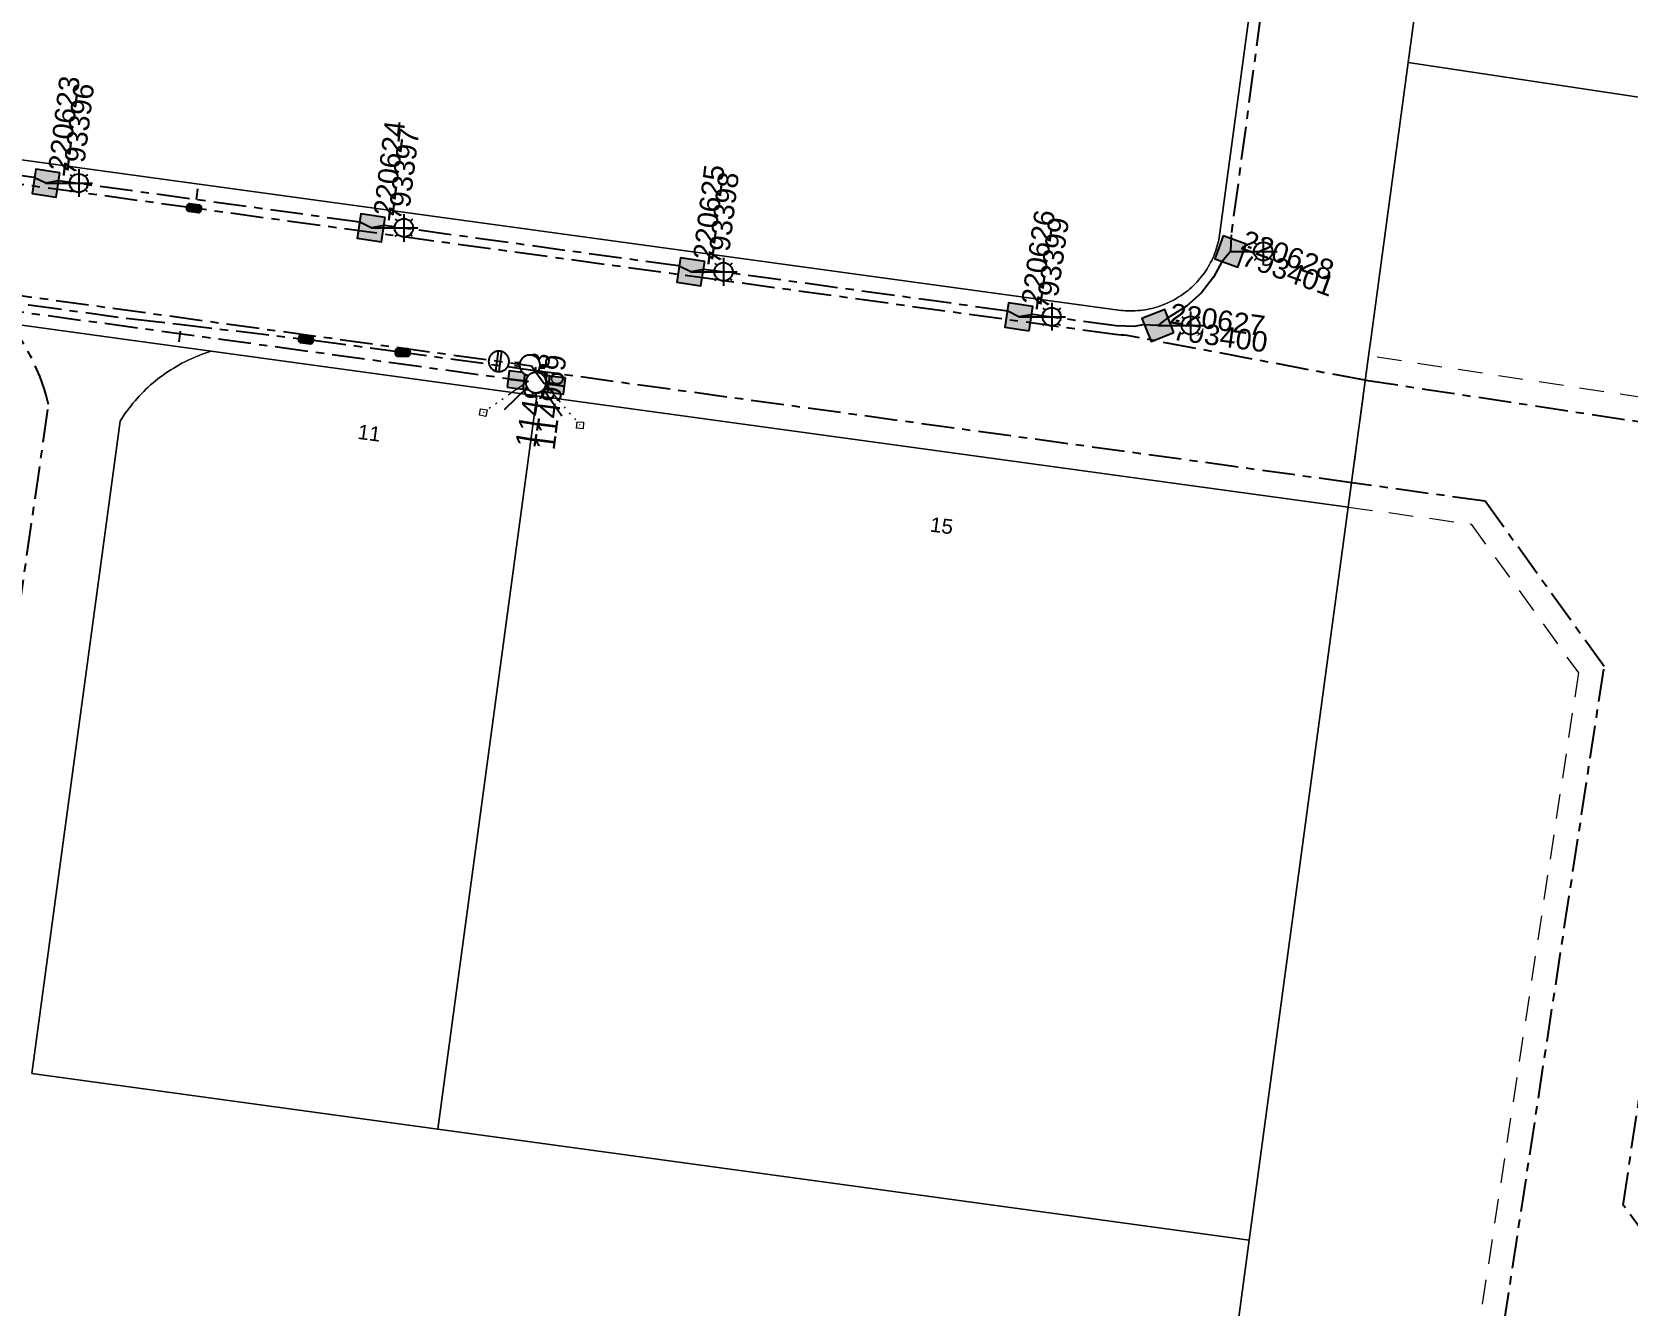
# Model space of a CAD drawing. Header units: metres. Extents: x 301012 to 305396, y 6240778 to 6244350.
# Drawn here: x 303104.9 to 303299.8, y 6242470.9 to 6242626.5 of the extents above; entities that cross this region are included whole.
import ezdxf
from ezdxf.enums import TextEntityAlignment as Align

# ---------------------------------------------------------------- set-up
doc = ezdxf.new("R2010")
doc.units = ezdxf.units.M
for name, pattern in [('Cable Exist UG', [7, 4, -1, 1, -1]), ('Dash', [5, 3, -2]), ('PHANTOMX2', [6.6, 3, -0.75, 0.2, -0.75, 0.2, -0.75, 0.2, -0.75])]:
    doc.linetypes.add(name, pattern=pattern)
doc.layers.get('0').update_dxf_attribs({"color": 6})
for name, color, linetype, lineweight in [('Cadastre Developer_SP_EXT', 98, 'Continuous', 15), ('Cadastre Land Parcels_SP_EXT', 118, 'Continuous', 15), ('Cadastre Roads_SP_EXT', 218, 'Continuous', 15), ('Mains_HV_EXT', 13, 'Continuous', 25), ('Mains_LV_EXT', 163, 'Continuous', 25), ('Mains_SL_EXT', 131, 'Continuous', 25), ('Services_SP_EXT', 42, 'PHANTOMX2', 20)]:
    doc.layers.add(name, color=color, linetype=linetype, lineweight=lineweight)
for name, color, linetype in [('Equip_HV_EXT', 7, 'Continuous'), ('Equip_LV_EXT', 7, 'Continuous'), ('Equip_SP_SL_EXT', 7, 'Continuous'), ('SupportsUG_SP_LV_EXT', 7, 'Continuous'), ('SupportsUG_SP_LV_SL_EXT', 7, 'Continuous'), ('Trench_SP_EXT', 7, 'Continuous')]:
    doc.layers.add(name, color=color, linetype=linetype)
doc.styles.add('COLUMN_LABEL', font='arial.ttf', dxfattribs={"height": 2})
doc.styles.add('iecARIAL', font='arial.ttf', dxfattribs={"height": 2})
doc.styles.add('POLE_LABEL', font='arial.ttf', dxfattribs={"height": 2})
doc.styles.add('SL_LABEL', font='arial.ttf', dxfattribs={"height": 2})
doc.styles.get("Standard").update_dxf_attribs({"font": 'arial.ttf'})

# ---------------------------------------------------------------- blocks, each defined once
blk = doc.blocks.new('COLUMN_EXT')
blk.add_hatch(color=256).paths.add_polyline_path([(1.5, -1.5), (1.5, 1.5), (-1.5, 1.5), (-1.5, -1.5)])
blk.add_lwpolyline([(1.5, 1.5), (-1.5, 1.5), (-1.5, -1.5), (1.5, -1.5)], close=True)
at = {"flags": 9}
for tag, p in [('NOTES', (-1.81, 2)), ('COLUMN_TYPE', (-1.81, 0.4)), ('STREETNAME', (-1.81, 1.6)), ('OWNED_BY', (-1.81, 0.6)), ('LOCATION', (-1.81, 1.4)), ('SUBURB', (-1.81, 1.8)), ('LEGEND', (-1.81, 1.2)), ('USAGE', (-1.81, 1)), ('STATE', (-1.81, 0.8))]:
    blk.add_attdef(tag, text='', height=0.2, rotation=180, dxfattribs=at).set_placement(p, align=Align.MIDDLE_LEFT)
at = {"flags": 1}
blk.add_attdef('Z', (-1.81, 2.35), '', height=0.2, rotation=180, dxfattribs=at)
at = {"flags": 9}
for tag, style, p in [('STRUCTURE_PLANT_NUMBER', 'POLE_LABEL', (-1.81, -0.03)), ('STREET_CODE', 'COLUMN_LABEL', (-1.81, 0.2))]:
    blk.add_attdef(tag, text='', height=0.2, rotation=180, dxfattribs=dict(at, style=style)).set_placement(p, align=Align.MIDDLE_LEFT)
at = {"style": 'COLUMN_LABEL', "width": 0.9, "flags": 8}
blk.add_attdef('ASSET_NUM', text='', height=2, rotation=270, dxfattribs=at).set_placement((2, -4), align=Align.MIDDLE_LEFT)
blk = doc.blocks.new('PILLAR_EXT')
blk.add_hatch(color=256).paths.add_polyline_path([(-2.5, 1), (-2.5, -1), (2.5, -1), (2.5, 1)])
for p, q in [((-2.5, 0), (2.5, 0)), ((0, 1), (0, -1))]:
    blk.add_line(p, q)
at = {"ltscale": 10}
blk.add_line((2.5, 0), (-2.5, 0), dxfattribs=at)
blk.add_lwpolyline([(-2.5, -1), (-1.25, -1), (1.25, -1), (2.5, -1), (2.5, 1), (-2.5, 1)], close=True)
at = {"width": 0.9, "flags": 8}
blk.add_attdef('ASSET_NUM', text='', height=2, rotation=90, dxfattribs=at).set_placement((-2, 4), align=Align.MIDDLE_LEFT)
for tag, p, flags in [('OWNED_BY', (0, -0.2), 9), ('STATE', (0, -0.4), 9), ('SUPPORT_TYPE', (0, -0.6), 9), ('STREETNAME', (0, -1.8), 9), ('SUBURB', (0, -2), 1), ('USAGE', (0, -0.8), 9), ('LEGEND', (0, -1), 9), ('LOCATION', (0, -1.2), 9), ('NOTES', (0, -1.4), 9), ('PARENT', (0, -1.6), 9)]:
    blk.add_attdef(tag, p, '', height=0.2, dxfattribs=dict(flags=flags))
blk = doc.blocks.new('SL_LANTERN_EXT')
at = {"flags": 9}
for tag, p in [('LRATECODE', (-7.4, 0)), ('LOUTREACHVOCAB', (-7.2, 0)), ('LOUTREACH', (-7, 0)), ('LANTNUMBER', (-6.6, 0)), ('LNEW', (-6.4, 0)), ('LMASTVOCAB', (-6.2, 0)), ('LMAST', (-6, 0)), ('LLAMPVOCAB', (-5.8, 0)), ('LLAMP', (-5.6, 0)), ('LEXIST', (-5.4, 0)), ('LCHARGE3PERCENT', (-5.2, 0)), ('LCHARGE3', (-5, 0)), ('LCHARGE2PERCENT', (-4.8, 0)), ('LCHARGE2', (-4.6, 0)), ('LCHARGE1PERCENT', (-4.4, 0)), ('LCHARGE1', (-4.2, 0)), ('LCATEGORY', (-4, 0)), ('LBRACKETVOCAB', (-3.8, 0)), ('LBRACKET', (-3.6, 0)), ('LKINGHEIGHT', (-3.4, 0)), ('CREPLACE', (-3.2, 0)), ('CREMOVE', (-3, 0)), ('CNUMBER', (-2.8, 0)), ('CNEW', (-2.6, 0)), ('CEXIST', (-2.4, 0)), ('USAGE', (-2.2, 0)), ('STATE', (-2, 0)), ('OWNED_BY', (-1.8, 0)), ('ORIENTATION', (-1.6, 0)), ('OPERATING_VOLTAGE', (-1.4, 0)), ('NO_PHASES', (-1.2, 0)), ('LANTERN_TYPE', (-1, 0)), ('LANTERN_PURPOSE', (-0.8, 0)), ('CONTROL_TYPE', (-0.6, 0)), ('CONSTRUCTED_VOLTAGE', (-0.4, 0))]:
    blk.add_attdef(tag, text='', height=0.001, rotation=270, dxfattribs=at).set_placement(p, align=Align.MIDDLE_LEFT)
at = {"style": 'SL_LABEL', "flags": 9}
blk.add_attdef('STREET_CODE', text='', height=0.001, rotation=270, dxfattribs=at).set_placement((0, 0), align=Align.MIDDLE_LEFT)
at = {"flags": 1}
blk.add_attdef('Z', (0, 0), '', height=0.001, rotation=270, dxfattribs=at)
at = {"width": 0.9}
blk.add_attdef('LNUMBER', text='', height=1, dxfattribs=at).set_placement((7, -1), align=Align.MIDDLE_LEFT)
at = {"flags": 9}
for tag, p in [('LREMOVE', (0, -7.6)), ('LREPLACE', (0, -7.8)), ('LTYPE', (0, -8)), ('LTYPEVOCAB', (0, -8.2)), ('LEGEND', (0, -8.4)), ('SUBURB', (0, -8.6)), ('STREETNAME', (0, -8.8)), ('LOCATION', (0, -9)), ('NOTES', (0, -9.2)), ('MAINTAINED_BY', (0, -9.86))]:
    blk.add_attdef(tag, text='', height=0.001, dxfattribs=at).set_placement(p, align=Align.MIDDLE_LEFT)
blk.add_attdef('OPERATED_BY', (0, -9.61), '', height=0.001, dxfattribs=at)
blk.add_wipeout([(5.69, 0), (5.06, -1.06), (4, -1.69), (2.94, -1.06), (2.31, 0), (2.94, 1.06), (4, 1.69), (5.06, 1.06)])
for p, q in [((0, 0), (4, 0)), ((2.94, 1.06), (3.2, 0.8)), ((4, 1.69), (4, 0)), ((5.06, 1.06), (4.8, 0.8)), ((2.94, -1.06), (3.2, -0.8)), ((4, 0), (5.69, 0)), ((4, 0), (4, -1.69)), ((5.06, -1.06), (4.8, -0.8))]:
    blk.add_line(p, q)
blk.add_circle((4, 0), 1.12)
blk = doc.blocks.new('CCP_EXT')
at = {"flags": 9}
for tag, p in [('STATE', (0, -1.8)), ('NOTES', (0, -2))]:
    blk.add_attdef(tag, text='', height=0.2, dxfattribs=at).set_placement(p, align=Align.MIDDLE_LEFT)
blk.add_wipeout([(0, 0.57), (0.57, 0), (0, -0.57), (-0.57, 0)])
blk.add_lwpolyline([(-0.57, 0), (0, 0.57), (0.57, 0), (0, -0.57), (-0.57, 0)])
at = {"flags": 1}
blk.add_attdef('Z', (0, 0), '', height=0.2, dxfattribs=at)
at = {"flags": 9}
for tag, p in [('CCP_TYPE', (0, 0)), ('CONSTRUCTED_VOLTAGE', (0, -0.2)), ('OPERATING_VOLTAGE', (0, -0.6)), ('ORIENTATION', (0, -0.8)), ('OWNED_BY', (0, -1)), ('NO_PHASES', (0, -0.4)), ('USAGE', (0, -1.2)), ('LEGEND', (0, -1.4)), ('LIFE_SUPPORT', (0, -1.6))]:
    blk.add_attdef(tag, text='', height=0.2, dxfattribs=at).set_placement(p, align=Align.MIDDLE_LEFT)
blk = doc.blocks.new('HV_STJ_EXT')
h = blk.add_hatch(color=256)
edge = h.paths.add_edge_path()
edge.add_ellipse((-0.59, 0.13), major_axis=(0.226, 0.226), ratio=1, start_angle=45, end_angle=135)
edge.add_line((-0.91, 0.13), (-0.91, -0.13))
edge.add_ellipse((-0.59, -0.13), major_axis=(0.226, 0.226), ratio=1, start_angle=135, end_angle=225)
edge.add_line((-0.59, -0.45), (0.59, -0.45))
edge.add_ellipse((0.59, -0.13), major_axis=(-0.226, 0.226), ratio=1, start_angle=135, end_angle=225)
edge.add_line((0.91, -0.13), (0.91, 0.13))
edge.add_ellipse((0.59, 0.13), major_axis=(-0.226, 0.226), ratio=1, start_angle=225, end_angle=315)
edge.add_line((0.59, 0.45), (-0.59, 0.45))
blk.add_lwpolyline([(-0.91, 0.13), (-0.91, -0.13, 0.414214), (-0.59, -0.45), (0.59, -0.45, 0.414214), (0.91, -0.13), (0.91, 0.13, 0.414214), (0.59, 0.45), (-0.59, 0.45, 0.414214)], format="xyb", close=True)
for tag, flags, p in [('ORIENTATION', 9, (1.5, 0)), ('Z', 1, (1.5, -0.8)), ('USAGE', 9, (1.5, -0.2)), ('LEGEND', 9, (1.5, -0.4)), ('NOTES', 9, (1.5, -0.6))]:
    blk.add_attdef(tag, text='', height=0.2, dxfattribs=dict(flags=flags)).set_placement(p, align=Align.MIDDLE_LEFT)
blk = doc.blocks.new('LV_UG_LINKS_CLOSED_EXT')
at = {"layer": 'Equip_LV_EXT'}
for tag, flags, p in [('OPERATING_VOLTAGE', 9, (3, -2.6)), ('ORIENTATION', 9, (3, -2.8)), ('STATE', 9, (3, -3)), ('SWITCH_TYPE', 9, (3, -3.2)), ('OWNED_BY', 9, (3, -3.8)), ('OPERATED_BY', 9, (3, -4)), ('NO_PHASES', 9, (3, -2.4)), ('USAGE', 9, (3, -3.4)), ('NOTES', 9, (3, -3.6)), ('TYPE', 9, (3, -4.6)), ('Z', 1, (3, -4.8)), ('MAINTAINED_BY', 9, (3, -4.2)), ('NUMBER_OF_PHASES', 9, (3, -4.4))]:
    blk.add_attdef(tag, text='', height=0.2, dxfattribs=dict(at, flags=flags)).set_placement(p, align=Align.MIDDLE_LEFT)
blk.add_wipeout([(4, 1.25), (3.97, 1.25), (3.94, 1.25), (3.91, 1.25), (3.88, 1.24), (3.85, 1.24), (3.82, 1.24), (3.79, 1.23), (3.76, 1.23), (3.73, 1.22), (3.7, 1.21), (3.67, 1.2), (3.64, 1.2), (3.61, 1.19), (3.58, 1.18), (3.55, 1.17), (3.52, 1.15), (3.49, 1.14), (3.47, 1.13), (3.44, 1.12), (3.41, 1.1), (3.38, 1.09), (3.36, 1.07), (3.33, 1.06), (3.31, 1.04), (3.28, 1.02), (3.26, 1), (3.23, 0.99), (3.21, 0.97), (3.18, 0.95), (3.16, 0.93), (3.14, 0.91), (3.12, 0.88), (3.09, 0.86), (3.07, 0.84), (3.05, 0.82), (3.03, 0.79), (3.01, 0.77), (3, 0.74), (2.98, 0.72), (2.96, 0.69), (2.94, 0.67), (2.93, 0.64), (2.91, 0.62), (2.9, 0.59), (2.88, 0.56), (2.87, 0.53), (2.86, 0.51), (2.85, 0.48), (2.83, 0.45), (2.82, 0.42), (2.81, 0.39), (2.8, 0.36), (2.8, 0.33), (2.79, 0.3), (2.78, 0.27), (2.77, 0.24), (2.77, 0.21), (2.76, 0.18), (2.76, 0.15), (2.76, 0.12), (2.75, 0.09), (2.75, 0.06), (2.75, 0.03), (2.75, 0), (2.75, -0.03), (2.75, -0.06), (2.75, -0.09), (2.76, -0.12), (2.76, -0.15), (2.76, -0.18), (2.77, -0.21), (2.77, -0.24), (2.78, -0.27), (2.79, -0.3), (2.8, -0.33), (2.8, -0.36), (2.81, -0.39), (2.82, -0.42), (2.83, -0.45), (2.85, -0.48), (2.86, -0.51), (2.87, -0.53), (2.88, -0.56), (2.9, -0.59), (2.91, -0.62), (2.93, -0.64), (2.94, -0.67), (2.96, -0.69), (2.98, -0.72), (3, -0.74), (3.01, -0.77), (3.03, -0.79), (3.05, -0.82), (3.07, -0.84), (3.09, -0.86), (3.12, -0.88), (3.14, -0.91), (3.16, -0.93), (3.18, -0.95), (3.21, -0.97), (3.23, -0.99), (3.26, -1), (3.28, -1.02), (3.31, -1.04), (3.33, -1.06), (3.36, -1.07), (3.38, -1.09), (3.41, -1.1), (3.44, -1.12), (3.47, -1.13), (3.49, -1.14), (3.52, -1.15), (3.55, -1.17), (3.58, -1.18), (3.61, -1.19), (3.64, -1.2), (3.67, -1.2), (3.7, -1.21), (3.73, -1.22), (3.76, -1.23), (3.79, -1.23), (3.82, -1.24), (3.85, -1.24), (3.88, -1.24), (3.91, -1.25), (3.94, -1.25), (3.97, -1.25), (4, -1.25), (4.03, -1.25), (4.06, -1.25), (4.09, -1.25), (4.12, -1.24), (4.15, -1.24), (4.18, -1.24), (4.21, -1.23), (4.24, -1.23), (4.27, -1.22), (4.3, -1.21), (4.33, -1.2), (4.36, -1.2), (4.39, -1.19), (4.42, -1.18), (4.45, -1.17), (4.48, -1.15), (4.51, -1.14), (4.53, -1.13), (4.56, -1.12), (4.59, -1.1), (4.62, -1.09), (4.64, -1.07), (4.67, -1.06), (4.69, -1.04), (4.72, -1.02), (4.74, -1), (4.77, -0.99), (4.79, -0.97), (4.82, -0.95), (4.84, -0.93), (4.86, -0.91), (4.88, -0.88), (4.91, -0.86), (4.93, -0.84), (4.95, -0.82), (4.97, -0.79), (4.99, -0.77), (5, -0.74), (5.02, -0.72), (5.04, -0.69), (5.06, -0.67), (5.07, -0.64), (5.09, -0.62), (5.1, -0.59), (5.12, -0.56), (5.13, -0.53), (5.14, -0.51), (5.15, -0.48), (5.17, -0.45), (5.18, -0.42), (5.19, -0.39), (5.2, -0.36), (5.2, -0.33), (5.21, -0.3), (5.22, -0.27), (5.23, -0.24), (5.23, -0.21), (5.24, -0.18), (5.24, -0.15), (5.24, -0.12), (5.25, -0.09), (5.25, -0.06), (5.25, -0.03), (5.25, 0), (5.25, 0.03), (5.25, 0.06), (5.25, 0.09), (5.24, 0.12), (5.24, 0.15), (5.24, 0.18), (5.23, 0.21), (5.23, 0.24), (5.22, 0.27), (5.21, 0.3), (5.2, 0.33), (5.2, 0.36), (5.19, 0.39), (5.18, 0.42), (5.17, 0.45), (5.15, 0.48), (5.14, 0.51), (5.13, 0.53), (5.12, 0.56), (5.1, 0.59), (5.09, 0.62), (5.07, 0.64), (5.06, 0.67), (5.04, 0.69), (5.02, 0.72), (5, 0.74), (4.99, 0.77), (4.97, 0.79), (4.95, 0.82), (4.93, 0.84), (4.91, 0.86), (4.88, 0.88), (4.86, 0.91), (4.84, 0.93), (4.82, 0.95), (4.79, 0.97), (4.77, 0.99), (4.74, 1), (4.72, 1.02), (4.69, 1.04), (4.67, 1.06), (4.64, 1.07), (4.62, 1.09), (4.59, 1.1), (4.56, 1.12), (4.53, 1.13), (4.51, 1.14), (4.48, 1.15), (4.45, 1.17), (4.42, 1.18), (4.39, 1.19), (4.36, 1.2), (4.33, 1.2), (4.3, 1.21), (4.27, 1.22), (4.24, 1.23), (4.21, 1.23), (4.18, 1.24), (4.15, 1.24), (4.12, 1.24), (4.09, 1.25), (4.06, 1.25), (4.03, 1.25)]).dxf.layer = 'Equip_LV_EXT'
for p, q in [((3.79, 1.23), (3.79, -1.23)), ((4.21, 1.23), (4.21, -1.23))]:
    blk.add_line(p, q, dxfattribs=at)
at = {"layer": 'Equip_LV_EXT', "flags": 128}
blk.add_lwpolyline([(4, 1.25), (3.97, 1.25), (3.94, 1.25), (3.91, 1.25), (3.88, 1.24), (3.85, 1.24), (3.82, 1.24), (3.79, 1.23), (3.76, 1.23), (3.73, 1.22), (3.7, 1.21), (3.67, 1.2), (3.64, 1.2), (3.61, 1.19), (3.58, 1.18), (3.55, 1.17), (3.52, 1.15), (3.49, 1.14), (3.47, 1.13), (3.44, 1.12), (3.41, 1.1), (3.38, 1.09), (3.36, 1.07), (3.33, 1.06), (3.31, 1.04), (3.28, 1.02), (3.26, 1), (3.23, 0.99), (3.21, 0.97), (3.18, 0.95), (3.16, 0.93), (3.14, 0.91), (3.12, 0.88), (3.09, 0.86), (3.07, 0.84), (3.05, 0.82), (3.03, 0.79), (3.01, 0.77), (3, 0.74), (2.98, 0.72), (2.96, 0.69), (2.94, 0.67), (2.93, 0.64), (2.91, 0.62), (2.9, 0.59), (2.88, 0.56), (2.87, 0.53), (2.86, 0.51), (2.85, 0.48), (2.83, 0.45), (2.82, 0.42), (2.81, 0.39), (2.8, 0.36), (2.8, 0.33), (2.79, 0.3), (2.78, 0.27), (2.77, 0.24), (2.77, 0.21), (2.76, 0.18), (2.76, 0.15), (2.76, 0.12), (2.75, 0.09), (2.75, 0.06), (2.75, 0.03), (2.75, 0), (2.75, -0.03), (2.75, -0.06), (2.75, -0.09), (2.76, -0.12), (2.76, -0.15), (2.76, -0.18), (2.77, -0.21), (2.77, -0.24), (2.78, -0.27), (2.79, -0.3), (2.8, -0.33), (2.8, -0.36), (2.81, -0.39), (2.82, -0.42), (2.83, -0.45), (2.85, -0.48), (2.86, -0.51), (2.87, -0.53), (2.88, -0.56), (2.9, -0.59), (2.91, -0.62), (2.93, -0.64), (2.94, -0.67), (2.96, -0.69), (2.98, -0.72), (3, -0.74), (3.01, -0.77), (3.03, -0.79), (3.05, -0.82), (3.07, -0.84), (3.09, -0.86), (3.12, -0.88), (3.14, -0.91), (3.16, -0.93), (3.18, -0.95), (3.21, -0.97), (3.23, -0.99), (3.26, -1), (3.28, -1.02), (3.31, -1.04), (3.33, -1.06), (3.36, -1.07), (3.38, -1.09), (3.41, -1.1), (3.44, -1.12), (3.47, -1.13), (3.49, -1.14), (3.52, -1.15), (3.55, -1.17), (3.58, -1.18), (3.61, -1.19), (3.64, -1.2), (3.67, -1.2), (3.7, -1.21), (3.73, -1.22), (3.76, -1.23), (3.79, -1.23), (3.82, -1.24), (3.85, -1.24), (3.88, -1.24), (3.91, -1.25), (3.94, -1.25), (3.97, -1.25), (4, -1.25), (4.03, -1.25), (4.06, -1.25), (4.09, -1.25), (4.12, -1.24), (4.15, -1.24), (4.18, -1.24), (4.21, -1.23), (4.24, -1.23), (4.27, -1.22), (4.3, -1.21), (4.33, -1.2), (4.36, -1.2), (4.39, -1.19), (4.42, -1.18), (4.45, -1.17), (4.48, -1.15), (4.51, -1.14), (4.53, -1.13), (4.56, -1.12), (4.59, -1.1), (4.62, -1.09), (4.64, -1.07), (4.67, -1.06), (4.69, -1.04), (4.72, -1.02), (4.74, -1), (4.77, -0.99), (4.79, -0.97), (4.82, -0.95), (4.84, -0.93), (4.86, -0.91), (4.88, -0.88), (4.91, -0.86), (4.93, -0.84), (4.95, -0.82), (4.97, -0.79), (4.99, -0.77), (5, -0.74), (5.02, -0.72), (5.04, -0.69), (5.06, -0.67), (5.07, -0.64), (5.09, -0.62), (5.1, -0.59), (5.12, -0.56), (5.13, -0.53), (5.14, -0.51), (5.15, -0.48), (5.17, -0.45), (5.18, -0.42), (5.19, -0.39), (5.2, -0.36), (5.2, -0.33), (5.21, -0.3), (5.22, -0.27), (5.23, -0.24), (5.23, -0.21), (5.24, -0.18), (5.24, -0.15), (5.24, -0.12), (5.25, -0.09), (5.25, -0.06), (5.25, -0.03), (5.25, 0), (5.25, 0.03), (5.25, 0.06), (5.25, 0.09), (5.24, 0.12), (5.24, 0.15), (5.24, 0.18), (5.23, 0.21), (5.23, 0.24), (5.22, 0.27), (5.21, 0.3), (5.2, 0.33), (5.2, 0.36), (5.19, 0.39), (5.18, 0.42), (5.17, 0.45), (5.15, 0.48), (5.14, 0.51), (5.13, 0.53), (5.12, 0.56), (5.1, 0.59), (5.09, 0.62), (5.07, 0.64), (5.06, 0.67), (5.04, 0.69), (5.02, 0.72), (5, 0.74), (4.99, 0.77), (4.97, 0.79), (4.95, 0.82), (4.93, 0.84), (4.91, 0.86), (4.88, 0.88), (4.86, 0.91), (4.84, 0.93), (4.82, 0.95), (4.79, 0.97), (4.77, 0.99), (4.74, 1), (4.72, 1.02), (4.69, 1.04), (4.67, 1.06), (4.64, 1.07), (4.62, 1.09), (4.59, 1.1), (4.56, 1.12), (4.53, 1.13), (4.51, 1.14), (4.48, 1.15), (4.45, 1.17), (4.42, 1.18), (4.39, 1.19), (4.36, 1.2), (4.33, 1.2), (4.3, 1.21), (4.27, 1.22), (4.24, 1.23), (4.21, 1.23), (4.18, 1.24), (4.15, 1.24), (4.12, 1.24), (4.09, 1.25), (4.06, 1.25), (4.03, 1.25)], close=True, dxfattribs=at)
at = {"layer": 'Equip_LV_EXT', "flags": 9}
for tag, p in [('ACTUAL_STATUS', (3, -2)), ('CONSTRUCTED_VOLTAGE', (3, -2.2))]:
    blk.add_attdef(tag, text='', height=0.2, dxfattribs=at).set_placement(p, align=Align.MIDDLE_LEFT)
blk = doc.blocks.new('LV_UG_LINKS_OPEN_EXT')
at = {"layer": 'Equip_LV_EXT'}
for tag, flags, p in [('OPERATING_VOLTAGE', 9, (3, -2.6)), ('ORIENTATION', 9, (3, -2.8)), ('STATE', 9, (3, -3)), ('SWITCH_TYPE', 9, (3, -3.2)), ('OWNED_BY', 9, (3, -3.8)), ('OPERATED_BY', 9, (3, -4)), ('USAGE', 9, (3, -3.4)), ('NOTES', 9, (3, -3.6)), ('TYPE', 9, (3, -4.6)), ('Z', 1, (3, -4.8)), ('MAINTAINED_BY', 9, (3, -4.2)), ('NUMBER_OF_PHASES', 9, (3, -4.4))]:
    blk.add_attdef(tag, text='', height=0.2, dxfattribs=dict(at, flags=flags)).set_placement(p, align=Align.MIDDLE_LEFT)
blk.add_wipeout([(4, 1.25), (3.97, 1.25), (3.94, 1.25), (3.91, 1.25), (3.88, 1.24), (3.85, 1.24), (3.82, 1.24), (3.79, 1.23), (3.76, 1.23), (3.73, 1.22), (3.7, 1.21), (3.67, 1.2), (3.64, 1.2), (3.61, 1.19), (3.58, 1.18), (3.55, 1.17), (3.52, 1.15), (3.49, 1.14), (3.47, 1.13), (3.44, 1.12), (3.41, 1.1), (3.38, 1.09), (3.36, 1.07), (3.33, 1.06), (3.31, 1.04), (3.28, 1.02), (3.26, 1), (3.23, 0.99), (3.21, 0.97), (3.18, 0.95), (3.16, 0.93), (3.14, 0.91), (3.12, 0.88), (3.09, 0.86), (3.07, 0.84), (3.05, 0.82), (3.03, 0.79), (3.01, 0.77), (3, 0.74), (2.98, 0.72), (2.96, 0.69), (2.94, 0.67), (2.93, 0.64), (2.91, 0.62), (2.9, 0.59), (2.88, 0.56), (2.87, 0.53), (2.86, 0.51), (2.85, 0.48), (2.83, 0.45), (2.82, 0.42), (2.81, 0.39), (2.8, 0.36), (2.8, 0.33), (2.79, 0.3), (2.78, 0.27), (2.77, 0.24), (2.77, 0.21), (2.76, 0.18), (2.76, 0.15), (2.76, 0.12), (2.75, 0.09), (2.75, 0.06), (2.75, 0.03), (2.75, 0), (2.75, -0.03), (2.75, -0.06), (2.75, -0.09), (2.76, -0.12), (2.76, -0.15), (2.76, -0.18), (2.77, -0.21), (2.77, -0.24), (2.78, -0.27), (2.79, -0.3), (2.8, -0.33), (2.8, -0.36), (2.81, -0.39), (2.82, -0.42), (2.83, -0.45), (2.85, -0.48), (2.86, -0.51), (2.87, -0.53), (2.88, -0.56), (2.9, -0.59), (2.91, -0.62), (2.93, -0.64), (2.94, -0.67), (2.96, -0.69), (2.98, -0.72), (3, -0.74), (3.01, -0.77), (3.03, -0.79), (3.05, -0.82), (3.07, -0.84), (3.09, -0.86), (3.12, -0.88), (3.14, -0.91), (3.16, -0.93), (3.18, -0.95), (3.21, -0.97), (3.23, -0.99), (3.26, -1), (3.28, -1.02), (3.31, -1.04), (3.33, -1.06), (3.36, -1.07), (3.38, -1.09), (3.41, -1.1), (3.44, -1.12), (3.47, -1.13), (3.49, -1.14), (3.52, -1.15), (3.55, -1.17), (3.58, -1.18), (3.61, -1.19), (3.64, -1.2), (3.67, -1.2), (3.7, -1.21), (3.73, -1.22), (3.76, -1.23), (3.79, -1.23), (3.82, -1.24), (3.85, -1.24), (3.88, -1.24), (3.91, -1.25), (3.94, -1.25), (3.97, -1.25), (4, -1.25), (4.03, -1.25), (4.06, -1.25), (4.09, -1.25), (4.12, -1.24), (4.15, -1.24), (4.18, -1.24), (4.21, -1.23), (4.24, -1.23), (4.27, -1.22), (4.3, -1.21), (4.33, -1.2), (4.36, -1.2), (4.39, -1.19), (4.42, -1.18), (4.45, -1.17), (4.48, -1.15), (4.51, -1.14), (4.53, -1.13), (4.56, -1.12), (4.59, -1.1), (4.62, -1.09), (4.64, -1.07), (4.67, -1.06), (4.69, -1.04), (4.72, -1.02), (4.74, -1), (4.77, -0.99), (4.79, -0.97), (4.82, -0.95), (4.84, -0.93), (4.86, -0.91), (4.88, -0.88), (4.91, -0.86), (4.93, -0.84), (4.95, -0.82), (4.97, -0.79), (4.99, -0.77), (5, -0.74), (5.02, -0.72), (5.04, -0.69), (5.06, -0.67), (5.07, -0.64), (5.09, -0.62), (5.1, -0.59), (5.12, -0.56), (5.13, -0.53), (5.14, -0.51), (5.15, -0.48), (5.17, -0.45), (5.18, -0.42), (5.19, -0.39), (5.2, -0.36), (5.2, -0.33), (5.21, -0.3), (5.22, -0.27), (5.23, -0.24), (5.23, -0.21), (5.24, -0.18), (5.24, -0.15), (5.24, -0.12), (5.25, -0.09), (5.25, -0.06), (5.25, -0.03), (5.25, 0), (5.25, 0.03), (5.25, 0.06), (5.25, 0.09), (5.24, 0.12), (5.24, 0.15), (5.24, 0.18), (5.23, 0.21), (5.23, 0.24), (5.22, 0.27), (5.21, 0.3), (5.2, 0.33), (5.2, 0.36), (5.19, 0.39), (5.18, 0.42), (5.17, 0.45), (5.15, 0.48), (5.14, 0.51), (5.13, 0.53), (5.12, 0.56), (5.1, 0.59), (5.09, 0.62), (5.07, 0.64), (5.06, 0.67), (5.04, 0.69), (5.02, 0.72), (5, 0.74), (4.99, 0.77), (4.97, 0.79), (4.95, 0.82), (4.93, 0.84), (4.91, 0.86), (4.88, 0.88), (4.86, 0.91), (4.84, 0.93), (4.82, 0.95), (4.79, 0.97), (4.77, 0.99), (4.74, 1), (4.72, 1.02), (4.69, 1.04), (4.67, 1.06), (4.64, 1.07), (4.62, 1.09), (4.59, 1.1), (4.56, 1.12), (4.53, 1.13), (4.51, 1.14), (4.48, 1.15), (4.45, 1.17), (4.42, 1.18), (4.39, 1.19), (4.36, 1.2), (4.33, 1.2), (4.3, 1.21), (4.27, 1.22), (4.24, 1.23), (4.21, 1.23), (4.18, 1.24), (4.15, 1.24), (4.12, 1.24), (4.09, 1.25), (4.06, 1.25), (4.03, 1.25)]).dxf.layer = 'Equip_LV_EXT'
for p, q in [((3.79, 1.86), (3.79, 1.23)), ((4.21, 1.86), (4.21, 1.23)), ((3.79, -1.23), (3.79, -1.86)), ((4.21, -1.23), (4.21, -1.86))]:
    blk.add_line(p, q, dxfattribs=at)
at = {"layer": 'Equip_LV_EXT', "flags": 128}
blk.add_lwpolyline([(4, 1.25), (3.97, 1.25), (3.94, 1.25), (3.91, 1.25), (3.88, 1.24), (3.85, 1.24), (3.82, 1.24), (3.79, 1.23), (3.76, 1.23), (3.73, 1.22), (3.7, 1.21), (3.67, 1.2), (3.64, 1.2), (3.61, 1.19), (3.58, 1.18), (3.55, 1.17), (3.52, 1.15), (3.49, 1.14), (3.47, 1.13), (3.44, 1.12), (3.41, 1.1), (3.38, 1.09), (3.36, 1.07), (3.33, 1.06), (3.31, 1.04), (3.28, 1.02), (3.26, 1), (3.23, 0.99), (3.21, 0.97), (3.18, 0.95), (3.16, 0.93), (3.14, 0.91), (3.12, 0.88), (3.09, 0.86), (3.07, 0.84), (3.05, 0.82), (3.03, 0.79), (3.01, 0.77), (3, 0.74), (2.98, 0.72), (2.96, 0.69), (2.94, 0.67), (2.93, 0.64), (2.91, 0.62), (2.9, 0.59), (2.88, 0.56), (2.87, 0.53), (2.86, 0.51), (2.85, 0.48), (2.83, 0.45), (2.82, 0.42), (2.81, 0.39), (2.8, 0.36), (2.8, 0.33), (2.79, 0.3), (2.78, 0.27), (2.77, 0.24), (2.77, 0.21), (2.76, 0.18), (2.76, 0.15), (2.76, 0.12), (2.75, 0.09), (2.75, 0.06), (2.75, 0.03), (2.75, 0), (2.75, -0.03), (2.75, -0.06), (2.75, -0.09), (2.76, -0.12), (2.76, -0.15), (2.76, -0.18), (2.77, -0.21), (2.77, -0.24), (2.78, -0.27), (2.79, -0.3), (2.8, -0.33), (2.8, -0.36), (2.81, -0.39), (2.82, -0.42), (2.83, -0.45), (2.85, -0.48), (2.86, -0.51), (2.87, -0.53), (2.88, -0.56), (2.9, -0.59), (2.91, -0.62), (2.93, -0.64), (2.94, -0.67), (2.96, -0.69), (2.98, -0.72), (3, -0.74), (3.01, -0.77), (3.03, -0.79), (3.05, -0.82), (3.07, -0.84), (3.09, -0.86), (3.12, -0.88), (3.14, -0.91), (3.16, -0.93), (3.18, -0.95), (3.21, -0.97), (3.23, -0.99), (3.26, -1), (3.28, -1.02), (3.31, -1.04), (3.33, -1.06), (3.36, -1.07), (3.38, -1.09), (3.41, -1.1), (3.44, -1.12), (3.47, -1.13), (3.49, -1.14), (3.52, -1.15), (3.55, -1.17), (3.58, -1.18), (3.61, -1.19), (3.64, -1.2), (3.67, -1.2), (3.7, -1.21), (3.73, -1.22), (3.76, -1.23), (3.79, -1.23), (3.82, -1.24), (3.85, -1.24), (3.88, -1.24), (3.91, -1.25), (3.94, -1.25), (3.97, -1.25), (4, -1.25), (4.03, -1.25), (4.06, -1.25), (4.09, -1.25), (4.12, -1.24), (4.15, -1.24), (4.18, -1.24), (4.21, -1.23), (4.24, -1.23), (4.27, -1.22), (4.3, -1.21), (4.33, -1.2), (4.36, -1.2), (4.39, -1.19), (4.42, -1.18), (4.45, -1.17), (4.48, -1.15), (4.51, -1.14), (4.53, -1.13), (4.56, -1.12), (4.59, -1.1), (4.62, -1.09), (4.64, -1.07), (4.67, -1.06), (4.69, -1.04), (4.72, -1.02), (4.74, -1), (4.77, -0.99), (4.79, -0.97), (4.82, -0.95), (4.84, -0.93), (4.86, -0.91), (4.88, -0.88), (4.91, -0.86), (4.93, -0.84), (4.95, -0.82), (4.97, -0.79), (4.99, -0.77), (5, -0.74), (5.02, -0.72), (5.04, -0.69), (5.06, -0.67), (5.07, -0.64), (5.09, -0.62), (5.1, -0.59), (5.12, -0.56), (5.13, -0.53), (5.14, -0.51), (5.15, -0.48), (5.17, -0.45), (5.18, -0.42), (5.19, -0.39), (5.2, -0.36), (5.2, -0.33), (5.21, -0.3), (5.22, -0.27), (5.23, -0.24), (5.23, -0.21), (5.24, -0.18), (5.24, -0.15), (5.24, -0.12), (5.25, -0.09), (5.25, -0.06), (5.25, -0.03), (5.25, 0), (5.25, 0.03), (5.25, 0.06), (5.25, 0.09), (5.24, 0.12), (5.24, 0.15), (5.24, 0.18), (5.23, 0.21), (5.23, 0.24), (5.22, 0.27), (5.21, 0.3), (5.2, 0.33), (5.2, 0.36), (5.19, 0.39), (5.18, 0.42), (5.17, 0.45), (5.15, 0.48), (5.14, 0.51), (5.13, 0.53), (5.12, 0.56), (5.1, 0.59), (5.09, 0.62), (5.07, 0.64), (5.06, 0.67), (5.04, 0.69), (5.02, 0.72), (5, 0.74), (4.99, 0.77), (4.97, 0.79), (4.95, 0.82), (4.93, 0.84), (4.91, 0.86), (4.88, 0.88), (4.86, 0.91), (4.84, 0.93), (4.82, 0.95), (4.79, 0.97), (4.77, 0.99), (4.74, 1), (4.72, 1.02), (4.69, 1.04), (4.67, 1.06), (4.64, 1.07), (4.62, 1.09), (4.59, 1.1), (4.56, 1.12), (4.53, 1.13), (4.51, 1.14), (4.48, 1.15), (4.45, 1.17), (4.42, 1.18), (4.39, 1.19), (4.36, 1.2), (4.33, 1.2), (4.3, 1.21), (4.27, 1.22), (4.24, 1.23), (4.21, 1.23), (4.18, 1.24), (4.15, 1.24), (4.12, 1.24), (4.09, 1.25), (4.06, 1.25), (4.03, 1.25)], close=True, dxfattribs=at)
at = {"layer": 'Equip_LV_EXT', "flags": 9}
for tag, p in [('ACTUAL_STATUS', (3.17, -1.67)), ('CONSTRUCTED_VOLTAGE', (3.17, -1.83)), ('NO_PHASES', (3.17, -2))]:
    blk.add_attdef(tag, text='', height=0.167, dxfattribs=at).set_placement(p, align=Align.MIDDLE_LEFT)

msp = doc.modelspace()

# ---------------------------------------------------------------- linework, layer by layer
at = {"layer": 'Cadastre Developer_SP_EXT', "linetype": 'Dash'}
msp.add_lwpolyline([(303268.14, 6242586.88), (303265.66, 6242568.44), (303280.68, 6242566.35), (303293.76, 6242548.19), (303279.14, 6242452.2), (303526.87, 6242414.69), (303526.87, 6242414.69, -0.302185), (303540.14, 6242403.1), (303540.14, 6242403.1, 0.68241), (303575.62, 6242400.89), (303575.62, 6242400.89, 0.527165), (303559.29, 6242428.13), (303559.29, 6242428.13), (303316.6, 6242464.7), (303302.39, 6242483.98), (303316.64, 6242579.52), (303268.14, 6242586.88)], format="xyb", close=True, dxfattribs=at)
at = {"layer": 'Cadastre Land Parcels_SP_EXT', "linetype": 'Continuous'}
for points in [[(303836.18, 6242484.81), (303874.64, 6242560.51), (303886.24, 6242583.34), (303886.24, 6242583.36), (303875.32, 6242612.66), (303868.56, 6242624.81), (303285.18, 6242712.33), (303283.15, 6242698.07), (303277.91, 6242659.24), (303272.99, 6242622.71), (303601.4, 6242573.31), (303584.96, 6242463.78), (303716.02, 6242444.05), (303808.39, 6242430.15), (303836.18, 6242484.81)], [(303601.4, 6242573.31), (303272.99, 6242622.71), (303268.35, 6242588.28), (303268.3, 6242588.07), (303265.66, 6242568.44), (303253.58, 6242478.89), (303246.14, 6242423.8), (303230.49, 6242308.84), (303221.21, 6242240.7), (303211.39, 6242168.53), (303302.11, 6242154.81), (303353.87, 6242498.56), (303411.64, 6242489.86), (303469.41, 6242481.17), (303527.19, 6242472.47), (303584.96, 6242463.78), (303601.4, 6242573.31)], [(303166.57, 6242582.03), (303126.84, 6242587.47), (303126.47, 6242587.36), (303126.1, 6242587.23), (303125.74, 6242587.1), (303125.38, 6242586.96), (303125.02, 6242586.82), (303124.66, 6242586.67), (303124.3, 6242586.51), (303123.95, 6242586.34), (303123.6, 6242586.17), (303123.26, 6242585.99), (303122.92, 6242585.81), (303122.58, 6242585.61), (303122.25, 6242585.41), (303121.92, 6242585.21), (303121.59, 6242585), (303121.27, 6242584.78), (303120.95, 6242584.55), (303120.64, 6242584.32), (303120.33, 6242584.09), (303120.03, 6242583.84), (303119.73, 6242583.6), (303119.44, 6242583.34), (303119.15, 6242583.08), (303118.87, 6242582.82), (303118.59, 6242582.55), (303118.32, 6242582.27), (303118.05, 6242581.99), (303117.79, 6242581.7), (303117.53, 6242581.41), (303117.28, 6242581.11), (303117.04, 6242580.81), (303116.8, 6242580.5), (303116.57, 6242580.19), (303116.34, 6242579.88), (303116.12, 6242579.56), (303115.91, 6242579.23), (303115.7, 6242578.91), (303104.94, 6242499.25), (303154.49, 6242492.46), (303166.57, 6242582.03)], [(303265.66, 6242568.44), (303166.57, 6242582.03), (303154.49, 6242492.46), (303253.58, 6242478.89), (303265.66, 6242568.44)]]:
    msp.add_lwpolyline(points, close=True, dxfattribs=at)
for points in [[(302986.61, 6242626.88), (303237.61, 6242592.49), (303237.9, 6242592.45), (303238.19, 6242592.42), (303238.48, 6242592.4), (303238.78, 6242592.39), (303239.07, 6242592.39), (303239.36, 6242592.39), (303239.66, 6242592.4), (303239.66, 6242592.4), (303239.95, 6242592.42), (303240.24, 6242592.45), (303240.53, 6242592.48), (303240.82, 6242592.52), (303241.11, 6242592.57), (303241.4, 6242592.63), (303241.68, 6242592.69), (303241.97, 6242592.77), (303242.25, 6242592.85), (303242.53, 6242592.93), (303242.81, 6242593.03), (303243.08, 6242593.13), (303243.35, 6242593.24), (303243.62, 6242593.36), (303243.89, 6242593.48), (303244.15, 6242593.61), (303244.41, 6242593.75), (303244.66, 6242593.9), (303244.91, 6242594.05), (303245.16, 6242594.21), (303245.4, 6242594.37), (303245.64, 6242594.54), (303245.88, 6242594.72), (303246.1, 6242594.9), (303246.33, 6242595.09), (303246.55, 6242595.29), (303246.76, 6242595.49), (303246.97, 6242595.7), (303247.17, 6242595.91), (303247.37, 6242596.13), (303247.56, 6242596.35), (303247.74, 6242596.58), (303247.92, 6242596.81), (303248.09, 6242597.05), (303248.26, 6242597.29), (303248.42, 6242597.54), (303248.57, 6242597.79), (303248.71, 6242598.04), (303248.85, 6242598.3), (303248.99, 6242598.56), (303249.11, 6242598.83), (303249.23, 6242599.09), (303249.34, 6242599.37), (303249.44, 6242599.64), (303249.54, 6242599.92), (303249.63, 6242600.2), (303249.71, 6242600.48), (303249.78, 6242600.76), (303249.85, 6242601.05), (303249.91, 6242601.34), (303249.96, 6242601.62), (303250, 6242601.91), (303258.1, 6242661.95)], [(303246.14, 6242423.8), (303253.58, 6242478.89), (303154.49, 6242492.46), (303104.94, 6242499.25), (303115.7, 6242578.91), (303115.7, 6242578.91), (303115.91, 6242579.23), (303116.12, 6242579.56), (303116.34, 6242579.88), (303116.57, 6242580.19), (303116.8, 6242580.5), (303117.04, 6242580.81), (303117.28, 6242581.11), (303117.53, 6242581.41), (303117.79, 6242581.7), (303118.05, 6242581.99), (303118.32, 6242582.27), (303118.59, 6242582.55), (303118.87, 6242582.82), (303119.15, 6242583.08), (303119.44, 6242583.34), (303119.73, 6242583.6), (303120.03, 6242583.84), (303120.33, 6242584.09), (303120.64, 6242584.32), (303120.95, 6242584.55), (303121.27, 6242584.78), (303121.59, 6242585), (303121.92, 6242585.21), (303122.25, 6242585.41), (303122.58, 6242585.61), (303122.92, 6242585.81), (303123.26, 6242585.99), (303123.6, 6242586.17), (303123.95, 6242586.34), (303124.3, 6242586.51), (303124.66, 6242586.67), (303125.02, 6242586.82), (303125.38, 6242586.96), (303125.74, 6242587.1), (303126.1, 6242587.23), (303126.47, 6242587.36), (303126.84, 6242587.47), (303117, 6242588.82), (303093.35, 6242592.06)]]:
    msp.add_lwpolyline(points, dxfattribs=at)
at = {"layer": 'Mains_HV_EXT', "linetype": 'Cable Exist UG'}
msp.add_lwpolyline([(303083.57, 6242498.51), (303083.17, 6242496.38), (303094.6, 6242494.59), (303095.18, 6242498.68), (303095.18, 6242498.68), (303095.39, 6242500.15), (303106.98, 6242580.95), (303106.71, 6242581.94), (303106.71, 6242581.94, 0.144367), (303099.51, 6242593.68), (303099.51, 6242593.68), (303104.57, 6242593.13), (303104.57, 6242593.13), (303117.19, 6242591.4), (303122.93, 6242590.77), (303138.4, 6242588.91)], format="xyb", dxfattribs=at)
msp.add_lwpolyline([(303150.2, 6242587.3), (303138.4, 6242588.91)], dxfattribs=at)
at = {"layer": 'Trench_SP_EXT', "linetype": 'Cable Exist UG'}
for points in [[(303125.03, 6242606.01), (303125.21, 6242607.29)], [(303123.05, 6242589.9), (303122.87, 6242588.62)], [(303165.48, 6242583.1), (303162.15, 6242579.88)], [(303167.39, 6242582.85), (303169.96, 6242579.12)]]:
    msp.add_lwpolyline(points, dxfattribs=at)

# ---------------------------------------------------------------- block references
at = {"layer": 'Equip_HV_EXT'}
for p, rotation in [((303124.74, 6242604.93), 352.197173255936), ((303138.4, 6242588.91), 352.1953829650262)]:
    msp.add_blockref('HV_STJ_EXT', p, dxfattribs=dict(at, rotation=rotation))
msp.add_blockref('HV_STJ_EXT', (303150.2, 6242587.3), dxfattribs=at)
at = {"layer": 'SupportsUG_SP_LV_EXT'}
ref = msp.add_blockref('PILLAR_EXT', (303165.56, 6242583.77), dxfattribs=dict(at, rotation=353.1704127675724))
ref.add_attrib('ASSET_NUM', '114968', dxfattribs={"layer": '0', "height": 2.5, "rotation": 80.5917, "style": 'iecARIAL'}).set_placement((303167.06, 6242587.27), align=Align.MIDDLE_RIGHT)
ref = msp.add_blockref('PILLAR_EXT', (303167.48, 6242583.52), dxfattribs=dict(at, rotation=172.7776133288594))
ref.add_attrib('ASSET_NUM', '114969', dxfattribs={"layer": '0', "height": 2.5, "rotation": 82.7776, "style": 'iecARIAL'}).set_placement((303168.98, 6242587.02), align=Align.MIDDLE_RIGHT)
at = {"layer": 'SupportsUG_SP_LV_SL_EXT'}
ref = msp.add_blockref('COLUMN_EXT', (303106.66, 6242608), dxfattribs=dict(at, rotation=351.4536407191238))
ref.add_attrib('ASSET_NUM', '793396', dxfattribs={"layer": '0', "height": 2.5, "rotation": 83.0402, "style": 'COLUMN_LABEL'}).set_placement((303108.66, 6242608.75), align=Align.TOP_LEFT)
ref = msp.add_blockref('COLUMN_EXT', (303146.36, 6242602.53), dxfattribs=dict(at, rotation=352.019886370891))
ref.add_attrib('ASSET_NUM', '793397', dxfattribs={"layer": '0', "height": 2.5, "rotation": 83.0214, "style": 'COLUMN_LABEL'}).set_placement((303148.36, 6242603.28), align=Align.TOP_LEFT)
ref = msp.add_blockref('COLUMN_EXT', (303185.38, 6242597.16), dxfattribs=dict(at, rotation=351.1941435437023))
ref.add_attrib('ASSET_NUM', '793398', dxfattribs={"layer": '0', "height": 2.5, "rotation": 83.0214, "style": 'COLUMN_LABEL'}).set_placement((303187.38, 6242597.91), align=Align.TOP_LEFT)
ref = msp.add_blockref('COLUMN_EXT', (303225.45, 6242591.67), dxfattribs=dict(at, rotation=261.6583015799465))
ref.add_attrib('ASSET_NUM', '793399', dxfattribs={"layer": '0', "height": 2.5, "rotation": 81.7892, "style": 'COLUMN_LABEL'}).set_placement((303227.45, 6242592.42), align=Align.TOP_LEFT)
ref = msp.add_blockref('COLUMN_EXT', (303251.29, 6242599.65), dxfattribs=dict(at, rotation=340.2141580880811))
ref.add_attrib('ASSET_NUM', '793401', dxfattribs={"layer": '0', "height": 2.5, "rotation": 340.1341, "style": 'COLUMN_LABEL'}).set_placement((303253.29, 6242600.4), align=Align.TOP_LEFT)
ref = msp.add_blockref('COLUMN_EXT', (303242.42, 6242590.61), dxfattribs=dict(at, rotation=291.6308869904585))
ref.add_attrib('ASSET_NUM', '793400', dxfattribs={"layer": '0', "height": 2.5, "rotation": 352.1806, "style": 'COLUMN_LABEL'}).set_placement((303244.42, 6242591.36), align=Align.TOP_LEFT)

# ---------------------------------------------------------------- texts
at = {"layer": 'Cadastre Land Parcels_SP_EXT'}
for s, rotation, p in [('11', 352.4748, (303144.63, 6242576.77)), ('15', 352.7676, (303214.52, 6242565.45))]:
    msp.add_text(s, height=1.8, rotation=rotation, dxfattribs=at).set_placement(p)

# ---------------------------------------------------------------- next in the draw order: block references
at = {"layer": 'Equip_SP_SL_EXT'}
ref = msp.add_blockref('SL_LANTERN_EXT', (303106.66, 6242608), dxfattribs=at)
ref.add_attrib('ASSET_NUM', '220623', dxfattribs={"layer": '0', "height": 2.5, "rotation": 82.9957, "style": 'iecARIAL'}).set_placement((303108.16, 6242609.5), align=Align.MIDDLE_LEFT)
ref = msp.add_blockref('SL_LANTERN_EXT', (303146.36, 6242602.53), dxfattribs=at)
ref.add_attrib('ASSET_NUM', '220624', dxfattribs={"layer": '0', "height": 2.5, "rotation": 82.9654, "style": 'iecARIAL'}).set_placement((303147.86, 6242604.03), align=Align.MIDDLE_LEFT)
ref = msp.add_blockref('SL_LANTERN_EXT', (303185.38, 6242597.16), dxfattribs=at)
ref.add_attrib('ASSET_NUM', '220625', dxfattribs={"layer": '0', "height": 2.5, "rotation": 82.9528, "style": 'iecARIAL'}).set_placement((303186.88, 6242598.66), align=Align.MIDDLE_LEFT)
ref = msp.add_blockref('SL_LANTERN_EXT', (303225.45, 6242591.67), dxfattribs=at)
ref.add_attrib('ASSET_NUM', '220626', dxfattribs={"layer": '0', "height": 2.5, "rotation": 81.6829, "style": 'iecARIAL'}).set_placement((303226.95, 6242593.17), align=Align.MIDDLE_LEFT)
ref = msp.add_blockref('SL_LANTERN_EXT', (303251.29, 6242599.65), dxfattribs=at)
ref.add_attrib('ASSET_NUM', '220628', dxfattribs={"layer": '0', "height": 2.5, "rotation": 340.2177, "style": 'iecARIAL'}).set_placement((303252.79, 6242601.15), align=Align.MIDDLE_LEFT)
ref = msp.add_blockref('SL_LANTERN_EXT', (303242.42, 6242590.61), dxfattribs=at)
ref.add_attrib('ASSET_NUM', '220627', dxfattribs={"layer": '0', "height": 2.5, "rotation": 352.1628, "style": 'iecARIAL'}).set_placement((303243.92, 6242592.11), align=Align.MIDDLE_LEFT)
at = {"layer": 'Services_SP_EXT'}
for p, rotation in [((303160.05, 6242579.97), 34.77761328512072), ((303171.87, 6242578.43), 130.7776134777263)]:
    msp.add_blockref('CCP_EXT', p, dxfattribs=dict(at, rotation=rotation))

# ---------------------------------------------------------------- next in the draw order: linework, layer by layer
at = {"layer": 'Cadastre Roads_SP_EXT', "linetype": 'Continuous'}
for points in [[(303258.1, 6242661.95), (303250, 6242601.91), (303249.96, 6242601.62), (303249.91, 6242601.34), (303249.85, 6242601.05), (303249.78, 6242600.76), (303249.71, 6242600.48), (303249.63, 6242600.2), (303249.54, 6242599.92), (303249.44, 6242599.64), (303249.34, 6242599.37), (303249.23, 6242599.09), (303249.11, 6242598.83), (303248.99, 6242598.56), (303248.85, 6242598.3), (303248.71, 6242598.04), (303248.57, 6242597.79), (303248.42, 6242597.54), (303248.26, 6242597.29), (303248.09, 6242597.05), (303247.92, 6242596.81), (303247.74, 6242596.58), (303247.56, 6242596.35), (303247.37, 6242596.13), (303247.17, 6242595.91), (303246.97, 6242595.7), (303246.76, 6242595.49), (303246.55, 6242595.29), (303246.33, 6242595.09), (303246.1, 6242594.9), (303245.88, 6242594.72), (303245.64, 6242594.54), (303245.4, 6242594.37), (303245.16, 6242594.21), (303244.91, 6242594.05), (303244.66, 6242593.9), (303244.41, 6242593.75), (303244.15, 6242593.61), (303243.89, 6242593.48), (303243.62, 6242593.36), (303243.35, 6242593.24), (303243.08, 6242593.13), (303242.81, 6242593.03), (303242.53, 6242592.93), (303242.25, 6242592.85), (303241.97, 6242592.77), (303241.68, 6242592.69), (303241.4, 6242592.63), (303241.11, 6242592.57), (303240.82, 6242592.52), (303240.53, 6242592.48), (303240.24, 6242592.45), (303239.95, 6242592.42), (303239.66, 6242592.4), (303239.36, 6242592.39), (303239.07, 6242592.39), (303238.78, 6242592.39), (303238.48, 6242592.4), (303238.19, 6242592.42), (303237.9, 6242592.45), (303237.61, 6242592.49), (302986.61, 6242626.88)], [(303093.35, 6242592.06), (303117, 6242588.82), (303126.84, 6242587.47), (303166.57, 6242582.03), (303265.66, 6242568.44), (303268.3, 6242588.07), (303268.35, 6242588.28), (303272.99, 6242622.71), (303272.99, 6242622.71), (303277.91, 6242659.24)]]:
    msp.add_lwpolyline(points, dxfattribs=at)
at = {"layer": 'Mains_HV_EXT', "linetype": 'Cable Exist UG'}
msp.add_lwpolyline([(303124.74, 6242604.93), (303028.68, 6242618.09), (302988.35, 6242623.62)], dxfattribs=at)
at = {"layer": 'Mains_SL_EXT', "linetype": 'Cable Exist UG'}
for points in [[(303256.63, 6242637.13), (303255.94, 6242635.67), (303255.94, 6242635.67), (303251.36, 6242601.66), (303251.29, 6242599.65)], [(303106.66, 6242608), (303105.16, 6242608.69), (303105.16, 6242608.69), (303069.25, 6242613.62), (303067.82, 6242613.3)], [(303146.36, 6242602.53), (303144.97, 6242603.23), (303144.97, 6242603.23), (303108.16, 6242608.28), (303106.66, 6242608)], [(303185.38, 6242597.16), (303183.88, 6242597.88), (303183.88, 6242597.88), (303147.97, 6242602.81), (303146.36, 6242602.53)], [(303251.29, 6242599.65), (303250.23, 6242598.38), (303250.23, 6242598.38), (303249.19, 6242596.49), (303247.69, 6242594.57), (303245.92, 6242592.96), (303244.05, 6242591.8), (303243.64, 6242591.53), (303242.42, 6242590.61)], [(303225.45, 6242591.67), (303224.11, 6242592.36), (303224.11, 6242592.36), (303187, 6242597.46), (303185.38, 6242597.16)], [(303242.42, 6242590.61), (303240.59, 6242590.68), (303240.59, 6242590.68), (303239.53, 6242590.49), (303237.31, 6242590.55), (303227.16, 6242591.94), (303225.45, 6242591.67)]]:
    msp.add_lwpolyline(points, dxfattribs=at)

# ---------------------------------------------------------------- next in the draw order: block references
at = {"layer": 'Equip_LV_EXT', "rotation": 351.7185786101621}
msp.add_blockref('LV_UG_LINKS_CLOSED_EXT', (303162.59, 6242584.2), dxfattribs=at)

# ---------------------------------------------------------------- next in the draw order: block references
at = {"layer": 'Equip_LV_EXT', "rotation": 84.99987939827986}
msp.add_blockref('LV_UG_LINKS_OPEN_EXT', (303165.39, 6242581.77), dxfattribs=at)

# ---------------------------------------------------------------- next in the draw order: block references
at = {"layer": 'Equip_LV_EXT'}
for name, p, rotation in [('LV_UG_LINKS_CLOSED_EXT', (303165.92, 6242585.69), 172.3033977531052), ('LV_UG_LINKS_OPEN_EXT', (303170.46, 6242583.19), 173.5147160673484)]:
    msp.add_blockref(name, p, dxfattribs=dict(at, rotation=rotation))

# ---------------------------------------------------------------- next in the draw order: linework, layer by layer
at = {"layer": 'Mains_HV_EXT', "linetype": 'Cable Exist UG'}
msp.add_lwpolyline([(303409.99, 6242455.1), (303408.02, 6242455.21), (303406.9, 6242448.06), (303406.9, 6242448.06), (303314.93, 6242461.92), (303299.23, 6242483.2), (303313.23, 6242577), (303267.69, 6242583.91), (303238.65, 6242589.39), (303238.65, 6242589.39), (303238.31, 6242589.41), (303237.94, 6242589.43), (303237.57, 6242589.47), (303237.22, 6242589.51), (303124.74, 6242604.93)], dxfattribs=at)
msp.add_lwpolyline([(303409.99, 6242455.1), (303411.9, 6242454.53), (303410.77, 6242447.48), (303410.77, 6242447.48), (303558.98, 6242425.15), (303559.11, 6242425.14), (303559.11, 6242425.14, -0.52701), (303572.89, 6242402.15), (303572.89, 6242402.15, -0.68081), (303543.02, 6242403.96), (303543.02, 6242403.96, 0.300683), (303527.29, 6242417.66), (303527.29, 6242417.66), (303282.55, 6242454.72), (303296.91, 6242548.95), (303282.37, 6242569.14), (303266.08, 6242571.41), (303166.98, 6242585), (303166.98, 6242585), (303150.2, 6242587.3)], format="xyb", dxfattribs=at)
at = {"layer": 'Mains_LV_EXT', "linetype": 'Cable Exist UG'}
for points in [[(302988.69, 6242600.23), (302986.96, 6242601), (302987.01, 6242612.22), (302990.32, 6242611.84), (302990.32, 6242611.84), (303071.1, 6242600.76), (303073.23, 6242598.45), (303073.23, 6242598.45), (303165.92, 6242585.69), (303167.48, 6242583.52)], [(302988.69, 6242600.23), (302987.84, 6242601.87), (302988.66, 6242610.09), (302988.66, 6242610.09), (303070.12, 6242598.87), (303072.24, 6242596.56), (303165.57, 6242583.8)]]:
    msp.add_lwpolyline(points, dxfattribs=at)
at = {"layer": 'Services_SP_EXT'}
for points in [[(303165.57, 6242583.8), (303160.05, 6242579.97)], [(303167.48, 6242583.52), (303171.87, 6242578.43)]]:
    msp.add_lwpolyline(points, dxfattribs=at)

doc.saveas('drawing.dxf')
